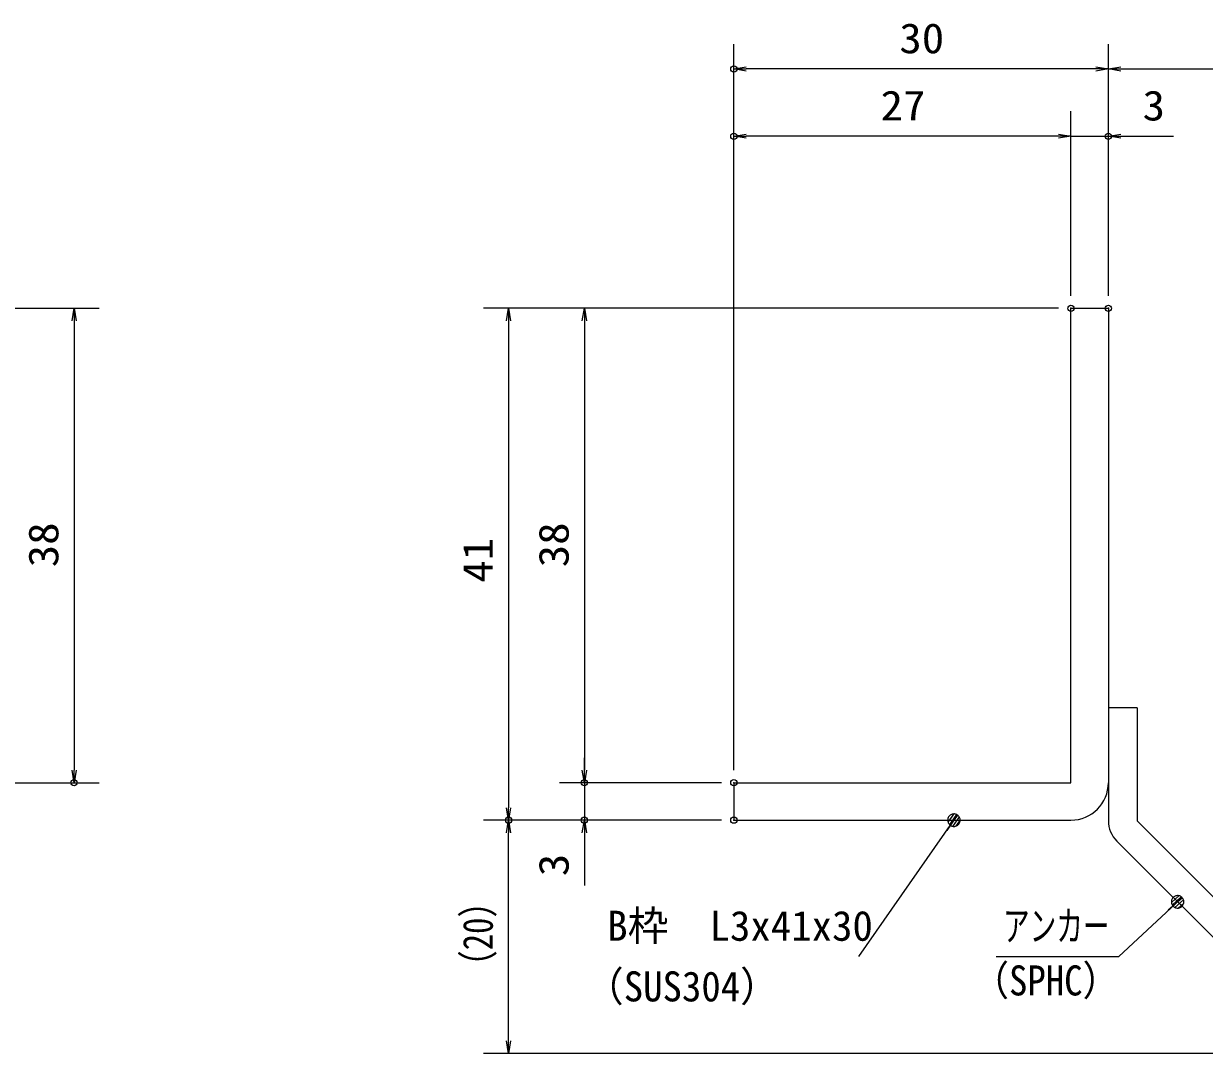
# Model space of a CAD drawing. Units: millimetres, scale not verified, with parts at other scales. Extents: x -1050 to 1050, y -742 to 742.
# Drawn here: x -160.5 to 312.4, y -517.2 to -104.8 of the extents above; entities that cross this region are included whole.
import ezdxf
from ezdxf.enums import TextEntityAlignment as Align

# ---------------------------------------------------------------- set-up
doc = ezdxf.new("R2010")
doc.units = ezdxf.units.MM
doc.header["$LTSCALE"] = 5
doc.header["$PDMODE"] = 32
doc.header["$PDSIZE"] = 2.5
for name, color, linetype, lineweight in [('0-1_寸法注釈', 2, 'Continuous', 9), ('0-4_0', 2, 'Continuous', 9), ('0-5_DEFPOINTS', 134, 'Continuous', 9), ('0-6_枠', 7, 'Continuous', 9), ('0-8_アンカー', 7, 'Continuous', 9)]:
    doc.layers.add(name, color=color, linetype=linetype, lineweight=lineweight)
doc.styles.add('ＭＳ ゴシック', font='')
doc.styles.get('ＭＳ ゴシック').set_extended_font_data('MS Gothic')

# ---------------------------------------------------------------- blocks, each defined once
blk = doc.blocks.new('_OPEN')
at = {"layer": '0-4_0'}
blk.add_line((0, 0), (-5, 0), dxfattribs=at)
blk.add_lwpolyline([(-5, 0.833), (0, 0), (-5, -0.833)], dxfattribs=at)
blk = doc.blocks.new('A$C6EB770D1')
at = {"layer": '0-8_アンカー'}
for p, q in [((130.257, 96.52), (45.237, 11.5)), ((138.388, 88.388), (130.257, 96.52)), ((138.388, 88.388), (53.368, 3.368)), ((0, 11.5), (45.237, 11.5)), ((0, 11.5), (0, 0)), ((0, 0), (45.237, 0))]:
    blk.add_line(p, q, dxfattribs=at)
blk.add_arc((45.237, 11.5), 11.5, 270, 315, dxfattribs=at)
blk = doc.blocks.new('_Dot')
at = {"layer": '0-4_0'}
for p, q in [((-2.5, 0), (-5, 0)), ((2.445, 0.5), (-2.445, 0.5)), ((1.997, 1.5), (-1.997, 1.5)), ((2.289, -0.995), (-2.289, -0.995)), ((1.499, -1.995), (-1.499, -1.995))]:
    blk.add_line(p, q, dxfattribs=at)
for points in [[(2.5, 0), (2.48, 0.313), (2.421, 0.622), (2.324, 0.92), (2.191, 1.204), (2.023, 1.469), (1.822, 1.711), (1.594, 1.926), (1.34, 2.111), (1.064, 2.262), (0.773, 2.378), (0.468, 2.456), (0.157, 2.495), (-0.157, 2.495), (-0.468, 2.456), (-0.773, 2.378), (-1.064, 2.262), (-1.34, 2.111), (-1.594, 1.926), (-1.822, 1.711), (-2.023, 1.469), (-2.191, 1.204), (-2.324, 0.92), (-2.421, 0.622), (-2.48, 0.313), (-2.5, 0), (0, 0)], [(-2.5, 0), (-2.48, -0.313), (-2.421, -0.622), (-2.324, -0.92), (-2.191, -1.204), (-2.023, -1.469), (-1.822, -1.711), (-1.594, -1.926), (-1.34, -2.111), (-1.064, -2.262), (-0.773, -2.378), (-0.468, -2.456), (-0.157, -2.495), (0.157, -2.495), (0.468, -2.456), (0.773, -2.378), (1.064, -2.262), (1.34, -2.111), (1.594, -1.926), (1.822, -1.711), (2.023, -1.469), (2.191, -1.204), (2.324, -0.92), (2.421, -0.622), (2.48, -0.313), (2.5, 0), (0, 0)]]:
    blk.add_lwpolyline(points, close=True, dxfattribs=at)

msp = doc.modelspace()

# ---------------------------------------------------------------- linework, layer by layer
at = {"layer": '0-1_寸法注釈'}
for p, q in [((123.93, -403.808), (123.93, -112.974)), ((273.93, -213.808), (273.93, -112.974)), ((273.93, -213.808), (273.93, -112.974)), ((268.93, -122.974), (128.93, -122.974)), ((278.93, -122.974), (365.45, -122.974)), ((123.93, -403.808), (123.93, -139.9)), ((258.93, -213.808), (258.93, -139.9)), ((258.93, -213.808), (258.93, -139.9)), ((273.93, -213.808), (273.93, -139.9)), ((253.93, -149.9), (128.93, -149.9)), ((253.93, -149.9), (248.93, -149.9)), ((258.93, -149.9), (273.93, -149.9)), ((278.93, -149.9), (300.043, -149.9)), ((-185.45, -218.808), (-130.285, -218.808)), ((253.93, -218.808), (23.705, -218.808)), ((253.93, -218.808), (54.081, -218.808)), ((-140.285, -223.808), (-140.285, -403.808)), ((33.705, -223.808), (33.705, -418.808)), ((64.081, -223.808), (64.081, -403.808)), ((64.081, -403.808), (64.081, -398.808)), ((-185.45, -408.808), (-130.285, -408.808)), ((118.93, -408.808), (54.081, -408.808)), ((118.93, -408.808), (54.081, -408.808)), ((64.081, -408.808), (64.081, -423.808)), ((118.93, -423.808), (23.705, -423.808)), ((118.93, -423.808), (23.705, -423.808)), ((118.93, -423.808), (54.081, -423.808)), ((174.029, -478.398), (211.499, -424.629)), ((33.705, -512.197), (33.705, -428.808)), ((64.081, -428.808), (64.081, -449.922)), ((357.318, -517.197), (23.705, -517.197))]:
    msp.add_line(p, q, dxfattribs=at)
msp.add_lwpolyline([(229.04, -478.428), (278.094, -478.428), (300.899, -457.189)], dxfattribs=at)
at = {"layer": '0-5_DEFPOINTS'}
for p in [(123.93, -122.974), (123.93, -149.9), (273.93, -149.9), (258.93, -218.808), (273.93, -218.808), (273.93, -218.808), (-140.285, -408.808), (64.081, -408.808), (123.93, -408.808), (33.705, -423.808), (64.081, -423.808), (123.93, -423.808)]:
    msp.add_point(p, dxfattribs=at)
at = {"layer": '0-6_枠'}
for p, q in [((258.93, -218.808), (273.93, -218.808)), ((258.93, -408.808), (258.93, -218.808)), ((273.93, -218.808), (273.93, -408.808)), ((123.93, -408.808), (258.93, -408.808)), ((123.93, -408.808), (123.93, -423.808)), ((123.93, -423.808), (258.93, -423.808))]:
    msp.add_line(p, q, dxfattribs=at)
msp.add_arc((258.93, -408.808), 15, 270, 0, dxfattribs=at)

# ---------------------------------------------------------------- block references
at = {"layer": '0-1_寸法注釈'}
for name, p, rotation in [('_OPEN', (123.93, -122.974), 180), ('_OPEN', (273.93, -122.974), 180), ('_OPEN', (123.93, -149.9), 180), ('_OPEN', (273.93, -149.9), 180), ('_OPEN', (-140.285, -218.808), 90), ('_OPEN', (33.705, -218.808), 90), ('_OPEN', (64.081, -218.808), 90), ('_OPEN', (-140.285, -408.808), 270), ('_OPEN', (64.081, -408.808), 270), ('_OPEN', (64.081, -408.808), 270), ('_OPEN', (33.705, -423.808), 270), ('_Dot', (212.071, -423.808), 55.12857), ('_OPEN', (33.705, -423.808), 90), ('_OPEN', (64.081, -423.808), 90), ('_Dot', (301.645, -456.523), 41.73927), ('_OPEN', (33.705, -517.197), 270)]:
    msp.add_blockref(name, p, dxfattribs=dict(at, rotation=rotation))
for p in [(273.93, -122.974), (258.93, -149.9), (258.93, -149.9)]:
    msp.add_blockref('_OPEN', p, dxfattribs=at)
at = {"layer": '0-8_アンカー', "rotation": 270}
msp.add_blockref('A$C6EB770D1', (273.93, -378.808), dxfattribs=at)

# ---------------------------------------------------------------- texts
at = {"layer": '0-1_寸法注釈', "color": 7, "style": 'ＭＳ ゴシック'}
for s, width, p in [('30', 1.1, (190.197, -120.287)), ('27', 1.1, (182.697, -147.213)), ('3', 1.1, (287.62, -147.213)), ('アンカー', 0.65, (231.746, -475.741)), ('（SPHC）', 0.9, (219.385, -497.594)), ('（SUS304）', 0.95, (64.267, -499.979))]:
    msp.add_text(s, height=12.02, dxfattribs=dict(at, width=width)).set_placement(p, align=Align.BOTTOM_LEFT)
for s, width, p in [('38', 1.1, (-142.972, -322.542)), ('38', 1.1, (61.394, -322.542)), ('41', 1.1, (31.017, -328.732)), ('3', 1.1, (61.394, -446.232)), ('（20）', 0.8, (31.017, -489.017))]:
    msp.add_text(s, height=12.02, rotation=90, dxfattribs=dict(at, width=width)).set_placement(p, align=Align.BOTTOM_LEFT)
msp.add_text('B枠\u3000L3x41x30', height=12.02, dxfattribs=at).set_placement((73.225, -475.711), align=Align.BOTTOM_LEFT)

doc.saveas('drawing.dxf')
